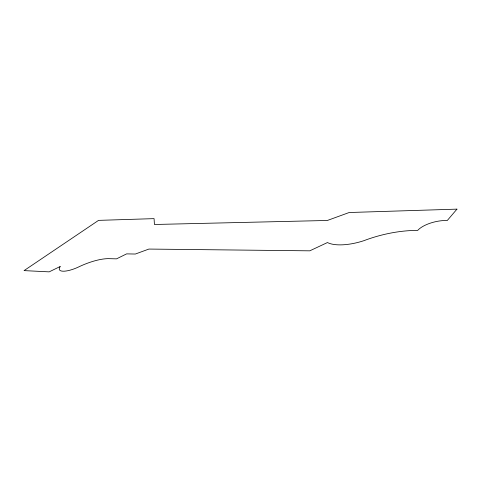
<?xml version="1.0" encoding="UTF-8"?>
<svg xmlns="http://www.w3.org/2000/svg" width="481" height="481" viewBox="0 0 481 481"><rect width="100%" height="100%" fill="white"/><g stroke="black" fill="none" stroke-linecap="round" stroke-linejoin="round"><path stroke-width="0.72" d="M456.95 209.139L447.258 220.526A21.675 8.772 -13.2 0 0 417.682 230.417A71.573 31.343 -14.6 0 0 363.997 240.644A34.656 13.474 -16.1 0 1 327.453 242.544L309.782 250.829L148.882 249.068L135.347 254.034L126.623 253.878L116.522 258.856L110.083 258.688A35.245 11.61 -24.4 0 0 78.132 267.183A17.484 5.393 -24.2 0 1 62.957 271.206A17.484 5.393 -24.2 0 1 60.293 266.462L49.176 271.861L24.05 270.611L98.563 220.37L154.07 218.633L154.437 224.489L327.345 220.472L349.176 212.518L456.95 209.139"/></g></svg>
